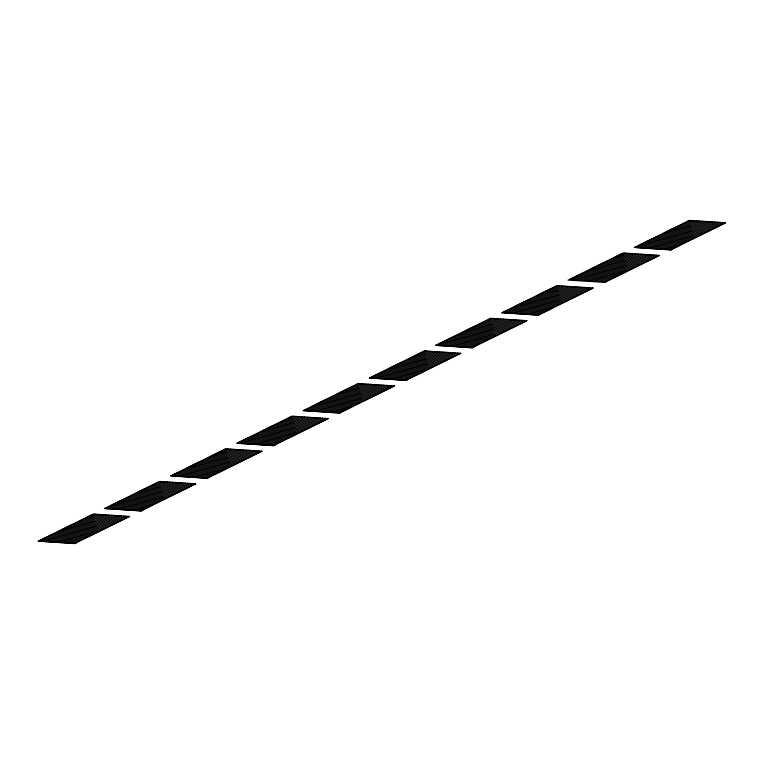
<?xml version="1.0" encoding="UTF-8"?>
<svg xmlns="http://www.w3.org/2000/svg" width="764" height="764" viewBox="0 0 764 764"><rect width="100%" height="100%" fill="white"/><g stroke="black" fill="none" stroke-linecap="round" stroke-linejoin="round"><path stroke-width="1.15" d="M95.786 514.239L93.58 515.328L91.011 515.156M162.016 481.606L159.81 482.695L157.241 482.523M228.255 448.974L226.039 450.063L223.47 449.901M294.484 416.342L292.278 417.43L289.709 417.268M360.713 383.719L358.507 384.808L355.938 384.636M426.952 351.087L424.736 352.175L422.167 352.003M493.181 318.454L490.975 319.543L488.406 319.371M559.41 285.822L557.204 286.911L554.635 286.748M625.649 253.199L623.434 254.278L620.865 254.116M691.878 220.567L689.672 221.655L687.103 221.484M98.355 514.401L93.943 516.579L88.805 516.244M164.585 481.769L160.173 483.946L155.035 483.612M230.823 449.146L226.402 451.323L221.264 450.98M297.053 416.514L292.641 418.691L287.503 418.357M363.282 383.881L358.87 386.059L353.732 385.724M429.521 351.249L425.099 353.426L419.961 353.092M495.75 318.626L491.338 320.794L486.19 320.46M561.979 285.994L557.567 288.171L552.429 287.837M628.218 253.362L623.796 255.539L618.659 255.205M694.447 220.729L690.035 222.907L684.888 222.572M100.924 514.573L94.306 517.83L86.59 517.333M167.163 481.941L160.535 485.207L152.829 484.701M233.392 449.308L226.765 452.574L219.058 452.068M299.622 416.676L293.004 419.942L285.287 419.446M365.851 384.053L359.233 387.31L351.526 386.813M432.09 351.421L425.462 354.687L417.755 354.181M498.319 318.789L491.701 322.055L483.984 321.548M564.548 286.156L557.93 289.422L550.223 288.916M630.787 253.533L624.159 256.79L616.452 256.293M697.016 220.901L690.389 224.167L682.682 223.661M103.493 514.735L94.669 519.09L84.384 518.422M169.732 482.113L160.898 486.458L150.623 485.789M235.961 449.48L227.128 453.826L216.852 453.157M302.191 416.848L293.366 421.203L283.081 420.525M368.429 384.216L359.596 388.57L349.31 387.902M434.659 351.583L425.825 355.938L415.549 355.27M500.888 318.96L492.054 323.306L481.778 322.637M567.127 286.328L558.293 290.683L548.008 290.005M633.356 253.696L624.522 258.051L614.246 257.382M699.585 221.063L690.751 225.418L680.476 224.75M106.062 514.907L95.032 520.341L82.178 519.51M172.301 482.275L161.261 487.718L148.407 486.878M238.53 449.643L227.491 455.086L214.646 454.246M304.76 417.02L293.72 422.454L280.875 421.613M370.998 384.387L359.959 389.821L347.104 388.991M437.228 351.755L426.188 357.199L413.343 356.358M503.457 319.123L492.417 324.566L479.572 323.726M569.696 286.49L558.656 291.934L545.802 291.094M635.925 253.868L624.885 259.302L612.04 258.461M702.154 221.235L691.114 226.669L678.27 225.838M108.641 515.07L95.385 521.602L79.972 520.599M174.87 482.447L161.624 488.97L146.201 487.967M241.099 449.815L227.853 456.337L212.43 455.334M307.329 417.182L294.083 423.705L278.669 422.702M373.567 384.55L360.322 391.082L344.898 390.07M439.797 351.927L426.551 358.45L411.127 357.447M506.026 319.295L492.78 325.817L477.366 324.815M572.265 286.662L559.019 293.185L543.596 292.182M638.494 254.03L625.248 260.562L609.825 259.55M704.723 221.398L691.477 227.93L676.064 226.927M111.21 515.242L95.748 522.853L77.766 521.678M177.439 482.609L161.987 490.221L143.995 489.055M243.668 449.977L228.216 457.598L210.224 456.423M309.907 417.354L294.446 424.965L276.463 423.791M376.136 384.722L360.684 392.333L342.692 391.158M442.366 352.089L426.914 359.701L408.921 358.536M508.604 319.457L493.143 327.078L475.16 325.903M574.834 286.834L559.382 294.446L541.389 293.271M641.063 254.202L625.611 261.813L607.619 260.639M707.292 221.57L691.84 229.181L673.848 228.006M113.76 515.404L96.102 524.114L75.56 522.767M179.989 482.781L162.331 491.481L141.789 490.144M246.228 450.149L228.56 458.849L208.018 457.512M312.457 417.516L294.789 426.216L274.247 424.879M378.686 384.884L361.028 393.584L340.486 392.247M444.915 352.261L427.257 360.961L406.715 359.615M511.154 319.629L493.487 328.329L472.945 326.992M577.383 286.997L559.726 295.697L539.183 294.36M643.613 254.364L625.955 263.064L605.413 261.727M709.851 221.732L692.184 230.441L671.642 229.095M116.329 515.576L96.455 525.365L73.344 523.856M182.558 482.943L162.694 492.732L139.583 491.223M248.797 450.311L228.923 460.1L205.812 458.601M315.026 417.688L295.152 427.477L272.041 425.968M381.255 385.056L361.391 394.845L338.28 393.336M447.494 352.424L427.62 362.212L404.509 360.703M513.723 319.791L493.85 329.58L470.739 328.081M579.952 287.168L560.088 296.957L536.968 295.448M646.191 254.536L626.318 264.325L603.207 262.816M712.42 221.904L692.547 231.693L669.436 230.184M118.897 515.748L96.818 526.616L71.138 524.944M185.127 483.115L163.057 493.993L137.367 492.312M251.366 450.483L229.286 461.361L203.606 459.689M317.595 417.851L295.515 428.728L269.835 427.057M383.824 385.218L361.754 396.096L336.064 394.425M450.063 352.596L427.983 363.473L402.303 361.792M516.292 319.963L494.212 330.841L468.533 329.16M582.521 287.331L560.451 298.208L534.762 296.537M648.76 254.698L626.681 265.576L601.001 263.905M714.989 222.076L692.91 232.944L667.23 231.272M121.466 515.91L97.181 527.876L68.932 526.033M187.705 483.278L163.42 495.244L135.161 493.401M253.934 450.655L229.649 462.612L201.4 460.768M320.164 418.023L295.878 429.989L267.629 428.146M386.393 385.39L362.117 397.356L333.858 395.513M452.632 352.758L428.346 364.724L400.097 362.881M518.861 320.126L494.575 332.092L466.327 330.249M585.09 287.503L560.805 299.459L532.556 297.626M651.329 254.87L627.043 266.837L598.785 264.993M717.558 222.238L693.273 234.204L665.024 232.361M124.035 516.082L97.544 529.127L66.726 527.122M190.274 483.45L163.782 496.504L132.955 494.489M256.503 450.817L230.012 463.872L199.184 461.857M322.733 418.185L296.241 431.24L265.423 429.234M388.971 385.562L362.47 398.607L331.652 396.602M455.201 352.93L428.709 365.975L397.882 363.97M521.43 320.297L494.938 333.352L464.12 331.337M587.669 287.665L561.168 300.72L530.35 298.705M653.898 255.033L627.406 268.088L596.579 266.082M720.127 222.41L693.636 235.455L662.818 233.45M126.604 516.244L97.907 530.388L64.52 528.211M192.843 483.612L164.136 497.756L130.749 495.578M259.072 450.989L230.375 465.123L196.978 462.946M325.302 418.357L296.604 432.491L263.217 430.313M391.54 385.724L362.833 399.868L329.446 397.691M457.77 353.092L429.072 367.236L395.676 365.058M523.999 320.469L495.301 334.603L461.905 332.426M590.238 287.837L561.53 301.971L528.144 299.794M656.467 255.205L627.769 269.348L594.373 267.171M722.696 222.572L693.999 236.716L660.602 234.538M205.048 478.159L207.168 478.34L208.925 477.424M403.745 380.262L405.865 380.453L407.728 379.536M602.443 282.374L604.563 282.565L606.32 281.639M129.192 516.416L98.289 531.639L62.304 529.299M195.431 483.784L164.518 499.016L128.543 496.667M261.66 451.152L230.757 466.384L194.772 464.034M327.89 418.519L296.986 433.751L261.002 431.402M394.128 385.896L363.215 401.119L327.24 398.779M460.358 353.264L429.444 368.487L393.47 366.147M526.587 320.632L495.683 335.864L459.699 333.515M592.826 287.999L561.912 303.232L525.938 300.882M659.055 255.377L628.142 270.599L592.167 268.25M725.284 222.744L694.38 237.967L658.396 235.627M74.691 543.557L129.708 516.445L93.218 514.067L38.2 541.17L74.71 543.605L76.457 542.679M140.929 510.925L195.947 483.822L159.447 481.435L104.429 508.547L140.939 510.973L142.696 510.056M273.388 445.66L328.405 418.557L291.915 416.179L236.897 443.282L273.407 445.708L275.26 444.801M339.627 413.028L394.635 385.925L358.144 383.547L303.127 410.65L339.636 413.085L341.384 412.159M472.085 347.773L527.103 320.67L490.612 318.292L435.595 345.395L472.104 347.821L473.852 346.904M538.314 315.14L593.332 288.038L556.841 285.66L501.824 312.762L538.334 315.188L540.081 314.271M604.553 282.508L659.571 255.405L623.071 253.027L568.053 280.13L604.821 282.384M670.782 249.885L725.8 222.773L689.309 220.395L634.292 247.498L670.802 249.933L672.549 249.007M688.202 220.939L689.978 221.168L690.589 220.481M621.972 253.572L623.739 253.801L624.36 253.113M555.734 286.204L556.669 286.596L558.131 285.746M489.504 318.836L490.431 319.218L491.892 318.368M423.275 351.459L424.201 351.851L425.663 351.001M357.046 384.091L358.813 384.321L359.433 383.633M290.807 416.724L292.583 416.953L293.195 416.265M224.578 449.356L226.354 449.576L226.965 448.888M158.349 481.979L159.275 482.37L160.736 481.521M92.11 514.611L93.886 514.841L94.507 514.153M656.19 236.716L692.681 239.094M653.984 237.805L690.475 240.182M651.778 238.884L688.269 241.271M649.572 239.972L686.062 242.35M647.356 241.061L683.856 243.439M645.15 242.15L681.641 244.528M642.944 243.238L679.435 245.616M640.738 244.327L677.229 246.705M638.532 245.416L675.023 247.794M636.316 246.505L672.817 248.883M634.559 247.374L671.05 249.752M589.961 269.339L626.451 271.726M587.755 270.427L624.245 272.805M585.539 271.516L622.039 273.894M583.333 272.605L619.833 274.983M581.127 273.693L617.618 276.071M578.921 274.782L615.412 277.16M576.715 275.871L613.206 278.249M574.509 276.96L610.999 279.337M572.293 278.048L608.793 280.426M570.087 279.127L606.578 281.515M523.722 301.971L560.222 304.349M521.516 303.06L558.016 305.438M519.31 304.148L555.8 306.526M517.104 305.237L553.594 307.615M514.898 306.326L551.388 308.704M512.692 307.414L549.182 309.792M510.476 308.503L546.976 310.881M508.27 309.582L544.761 311.97M506.064 310.671L542.555 313.049M503.858 311.76L540.349 314.138M502.091 312.629L538.582 315.007M457.493 334.603L493.983 336.981M455.287 335.692L491.777 338.07M453.081 336.781L489.571 339.159M450.875 337.869L487.365 340.247M448.659 338.958L485.159 341.336M446.453 340.037L482.953 342.425M444.247 341.126L480.737 343.504M442.041 342.215L478.531 344.593M439.835 343.303L476.325 345.681M437.629 344.392L474.119 346.77M435.862 345.261L472.353 347.639M391.263 367.236L427.754 369.614M389.057 368.324L425.548 370.702M386.842 369.404L423.342 371.791M384.636 370.492L421.136 372.88M382.43 371.581L418.92 373.959M380.224 372.67L416.714 375.048M378.018 373.758L414.508 376.136M375.812 374.847L412.302 377.225M373.596 375.936L410.096 378.314M371.39 377.024L407.89 379.402M369.623 377.893L406.123 380.271M325.034 399.858L361.525 402.246M322.819 400.947L359.319 403.335M320.613 402.036L357.103 404.414M318.407 403.125L354.897 405.503M316.201 404.213L352.691 406.591M313.994 405.302L350.485 407.68M311.779 406.391L348.279 408.769M309.573 407.479L346.073 409.857M307.367 408.568L343.857 410.946M305.161 409.657L341.651 412.035M303.394 410.526L339.884 412.904M258.795 432.491L295.286 434.869M256.589 433.58L293.08 435.957M254.383 434.668L290.874 437.046M252.177 435.757L288.668 438.135M249.962 436.846L286.462 439.224M247.756 437.934L284.256 440.312M245.55 439.023L282.04 441.401M243.344 440.102L279.834 442.49M241.137 441.191L277.628 443.578M238.931 442.28L275.422 444.658M237.165 443.149L273.655 445.536M192.566 465.123L229.057 467.501M190.36 466.212L226.851 468.59M188.154 467.301L224.645 469.679M185.938 468.389L222.439 470.767M183.732 469.478L220.223 471.856M181.526 470.557L218.017 472.945M179.32 471.646L215.811 474.033M177.114 472.735L213.605 475.112M174.899 473.823L211.399 476.201M172.693 474.912L209.193 477.29M170.926 475.781L207.426 478.159M126.337 497.756L162.827 500.134M124.121 498.844L160.621 501.222M121.915 499.933L158.415 502.311M119.709 501.012L156.2 503.4M117.503 502.101L153.994 504.479M115.297 503.189L151.788 505.567M113.091 504.278L149.582 506.656M110.875 505.367L147.376 507.745M108.669 506.456L145.16 508.834M106.463 507.544L142.954 509.922M104.697 508.413L141.187 510.791M60.098 530.388L96.598 532.766M57.892 531.467L94.383 533.855M55.686 532.556L92.177 534.934M53.48 533.644L89.971 536.022M51.274 534.733L87.764 537.111M49.058 535.822L85.558 538.2M46.852 536.911L83.352 539.288M44.646 537.999L81.137 540.377M42.44 539.088L78.931 541.466M40.234 540.177L76.725 542.555M38.467 541.046L74.958 543.424M225.686 448.812L170.668 475.915L207.159 478.293L262.176 451.19L225.686 448.812M424.373 350.915L369.365 378.027L405.856 380.405L460.873 353.293L424.373 350.915"/></g></svg>
